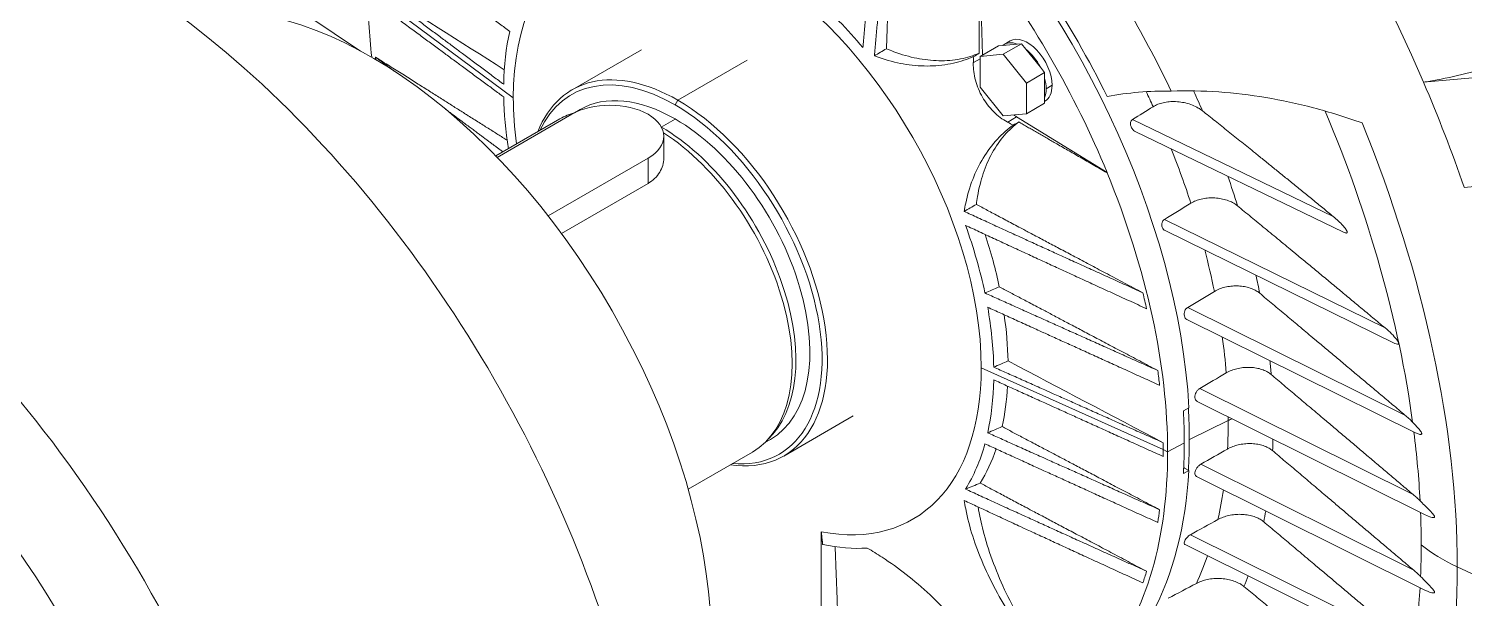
# Model space of a CAD drawing. Header units: millimetres. Extents: x -2122 to 22797, y 3569 to 89276.
# Drawn here: x 10057.3 to 10430.5, y 80286.1 to 80434.2 of the extents above; entities that cross this region are included whole.
import ezdxf

# ---------------------------------------------------------------- set-up
doc = ezdxf.new("R2010")
doc.units = ezdxf.units.MM
doc.header["$LTSCALE"] = 20
doc.layers.add('IA-TRAZ', color=8, linetype='Continuous', lineweight=5)

# ---------------------------------------------------------------- blocks, each defined once
blk = doc.blocks.new('A$C6cb7b9ed')
at = {"color": 0, "linetype": 'Continuous', "lineweight": 0, "extrusion": (2.77556e-16, 0.816497, 0.57735)}
for p, q in [((1638.67, 4485.59), (1673.8, 4461.97)), ((1834.67, 4487.88), (1835.47, 4460.94)), ((1713.52, 4449.81), (1676.71, 4477.13)), ((1834.87, 4460.59), (1839.61, 4463.33)), ((1839.61, 4463.33), (1840.71, 4463.43)), ((1840.71, 4463.43), (1844.51, 4463.77)), ((1840.88, 4461.13), (1845.62, 4463.87)), ((1841.09, 4463.69), (1842.65, 4464.59)), ((1844.51, 4463.77), (1845.62, 4463.87)), ((1845.62, 4463.87), (1846.72, 4462.49)), ((1746.85, 4462.31), (1728.82, 4451.9)), ((1774.33, 4459.58), (1756.3, 4449.17)), ((1834.87, 4459.92), (1833.1, 4458.99)), ((1834.87, 4460.59), (1840.88, 4461.13)), ((1834.87, 4452.58), (1834.87, 4460.59)), ((1840.88, 4461.13), (1846.89, 4453.65)), ((1846.72, 4462.49), (1850.53, 4457.76)), ((1846.89, 4453.65), (1851.63, 4456.39)), ((1850.53, 4457.76), (1851.63, 4456.39)), ((1851.63, 4456.39), (1851.63, 4454.92)), ((1950.1, 4453.87), (1978.6, 4456.42)), ((1840.88, 4445.1), (1834.87, 4452.58)), ((1846.89, 4453.65), (1846.89, 4445.64)), ((1851.63, 4454.92), (1851.63, 4449.85)), ((1852.02, 4452.16), (1853.57, 4453.06)), ((1755.6, 4447.95), (1756.3, 4449.17)), ((1846.89, 4445.64), (1851.63, 4448.38)), ((1851.63, 4449.85), (1851.63, 4448.38)), ((1851.63, 4448.87), (1851.7, 4448.91)), ((1725.65, 4444.32), (1708.97, 4434.69)), ((1709.33, 4434.32), (1728.73, 4445.52)), ((1730.85, 4446.75), (1729.42, 4445.93)), ((1846.89, 4445.64), (1840.88, 4445.1)), ((1844.35, 4444.89), (1842.08, 4443.44)), ((1844.35, 4444.89), (1867.88, 4430.35)), ((1755.6, 4444.29), (1751.99, 4442.21)), ((1926.62, 4418.97), (1874.47, 4444.16)), ((1929.33, 4414.88), (1875.18, 4441.04)), ((1752.63, 4439.8), (1752.63, 4434.1)), ((1748.53, 4434.09), (1722.55, 4419.09)), ((1748.53, 4434.09), (1748.53, 4427.56)), ((1867.88, 4430.35), (1867.84, 4430.33)), ((1726, 4414.55), (1748.53, 4427.56)), ((1989.21, 4429.08), (1960.7, 4426.53)), ((1940.12, 4389.98), (1882.74, 4418.17)), ((1942.64, 4385.96), (1882.95, 4415.28)), ((1948.03, 4362.71), (1888.61, 4392.17)), ((1945.27, 4367.34), (1888.83, 4395.32)), ((1835.15, 4379.59), (1882.47, 4358.33)), ((1947.46, 4346.63), (1891.97, 4374.26)), ((1950.53, 4341.38), (1891.27, 4370.88)), ((1801.82, 4367.09), (1783.79, 4356.68)), ((1889.15, 4369.23), (1887.7, 4368.44)), ((1780.96, 4362.4), (1779.93, 4361.24)), ((1889.24, 4361.01), (1899.35, 4365.91)), ((1780.35, 4361.01), (1778.92, 4360.19)), ((1883.58, 4357.75), (1887.94, 4360.13)), ((1775.65, 4357.72), (1758.97, 4348.09)), ((1882.47, 4358.33), (1883.58, 4357.75)), ((1887.7, 4352.11), (1889.15, 4352.9)), ((1887.77, 4353.43), (1888, 4353.56)), ((1889.15, 4352.9), (1888, 4353.56)), ((1950.45, 4321.82), (1891.09, 4351.38)), ((1947.58, 4326.98), (1892.22, 4354.54)), ((1793.57, 4336.98), (1793.57, 4283.36)), ((1945.57, 4308.4), (1889.5, 4336.2)), ((1947.82, 4304.03), (1888.12, 4333.63)), ((1958.88, 4327.83), (1980.75, 4317.61))]:
    blk.add_line(p, q, dxfattribs=at)
at = {"color": 0, "linetype": 'Continuous', "lineweight": 0}
for centre, major_axis, start_param, end_param in [((1793.46, 4425.74), (-132.44, 229.39), -1.775934, -0.840341), ((1785.29, 4421.02), (-73.6, 127.49), -2.288212, 0.018517), ((1774.33, 4414.7), (-43, 74.48), -2.356194, 0.785398), ((1786.71, 4421.84), (-87.01, 150.71), -1.70448, -1.437113), ((1779.67, 4417.78), (-73.5, 127.31), -1.798702, -1.342891), ((1779.64, 4417.76), (73.5, -127.31), -2.356194, -2.215463), ((1774.7, 4414.91), (-45.05, 78.02), -1.270221, -1.055208), ((1774.7, 4414.91), (45.05, -78.02), -2.579907, -2.378545), ((1779.59, 4417.73), (72.75, -126.01), -2.219651, -2.21441), ((1793.46, 4425.74), (-132.44, 229.39), -1.889257, -1.775934), ((1774.7, 4414.91), (45.05, -78.02), -2.333844, -2.159159), ((1774.33, 4414.7), (43, -74.48), -2.356194, -2.191239), ((1946.36, 4269.22), (-99.87, 172.98), -0.332403, -0.196481), ((1794.6, 4426.4), (-74.08, 128.3), -1.735819, -1.706611), ((1799.68, 4429.33), (-78.74, 136.38), -1.773384, -1.736902), ((1844.67, 4455.31), (6.5, -11.26), -0.896837, -0.820305), ((1791.7, 4424.72), (-111.59, 193.28), -2.1876, -1.78612), ((1791.38, 4424.54), (-118.44, 205.14), -2.356194, -1.805667), ((1794.6, 4426.4), (-74.08, 128.3), -1.922189, -1.817587), ((1779.64, 4417.76), (-73.5, 127.31), -2.356194, -1.798718), ((1799.68, 4429.33), (-78.74, 136.38), -1.945597, -1.891977), ((1774.7, 4414.91), (-45.05, 78.02), -2.086384, -1.871372), ((1777.87, 4416.74), (-45.44, 78.71), -2.087451, -1.922341), ((1794.6, 4426.4), (-74.08, 128.3), -2.093018, -2.012327), ((1799.68, 4429.33), (-78.74, 136.38), -2.10523, -2.071919), ((1779.59, 4417.73), (-72.75, 126.01), -2.064765, -2.033114), ((1774.7, 4414.91), (-45.05, 78.02), -2.333844, -2.132482), ((1777.87, 4416.74), (-45.44, 78.71), -2.332745, -2.177643), ((1794.6, 4426.4), (-74.08, 128.3), -2.256302, -2.183347), ((1799.68, 4429.33), (-78.74, 136.38), -2.258608, -2.231862), ((1774.33, 4414.7), (43, -74.48), -0.463594, 0.785398), ((1779.59, 4417.73), (-72.75, 126.01), -2.219651, -2.189132), ((1774.7, 4414.91), (-45.05, 78.02), -2.579907, -2.378545), ((1777.87, 4416.74), (-45.44, 78.71), -2.5766, -2.421712), ((1783.88, 4420.21), (-73.58, 127.44), -2.356194, -2.288188), ((1785.29, 4421.02), (-73.5, 127.31), -2.356194, -2.289424), ((1794.6, 4426.4), (-74.08, 128.3), -2.356194, -2.348395), ((1904.5, 4362.37), (-8, 0), -1.032155, -0.872665), ((1794.6, 4426.4), (-74.08, 128.3), -2.418525, -2.356194), ((1791.7, 4424.72), (-111.59, 193.28), -2.294392, -2.200741), ((1774.7, 4414.91), (45.05, -78.02), 0.300576, 0.515588), ((1777.87, 4416.74), (45.44, -78.71), 0.306616, 0.471366), ((1779.59, 4417.73), (-72.75, 126.01), -2.356194, -2.34111), ((1783.88, 4420.21), (-73.58, 127.44), -2.424201, -2.356194), ((1785.29, 4421.02), (-73.5, 127.31), -2.424274, -2.356194), ((1799.68, 4429.33), (-78.74, 136.38), -2.411216, -2.38732), ((1779.64, 4417.76), (73.5, -127.31), 0.227921, 0.785398), ((1779.59, 4417.73), (-72.75, 126.01), -2.371279, -2.356194), ((1785.29, 4421.02), (73.6, -127.49), -0.018517, 0.717415), ((1794.6, 4426.4), (-74.08, 128.3), -2.58406, -2.51185), ((1779.59, 4417.73), (-72.75, 126.01), -2.523257, -2.492738), ((1799.68, 4429.33), (-78.74, 136.38), -2.566685, -2.541936), ((1791.7, 4424.72), (-111.59, 193.28), -2.356194, -2.310828), ((1774.7, 4414.91), (45.05, -78.02), -0.478692, -0.28019), ((1791.7, 4424.72), (-111.59, 193.28), -2.402014, -2.356194), ((1990.34, 4350.27), (50, 0), -2.526323, -2.251475), ((1794.6, 4426.4), (74.08, -128.3), 0.38523, 0.463274), ((1779.59, 4417.73), (-72.75, 126.01), -2.679275, -2.647624), ((1799.68, 4429.33), (-78.74, 136.38), -2.727653, -2.699693), ((1791.38, 4424.54), (118.44, -205.14), 0.234871, 0.785398), ((1791.7, 4424.72), (-111.59, 193.28), -2.511738, -2.418481)]:
    blk.add_ellipse(centre, major_axis=major_axis, ratio=0.57735, start_param=start_param, end_param=end_param, dxfattribs=at)
at = {"color": 0, "linetype": 'Continuous', "lineweight": 0, "extrusion": (6.4674e-17, 1.65537e-16, -1)}
blk.add_ellipse((1606.02, 4317.52), major_axis=(-102.5, 177.54), ratio=0.57735, start_param=0, end_param=3.141593, dxfattribs=at)
at = {"color": 0, "linetype": 'Continuous', "lineweight": 0, "extrusion": (1.60822e-16, 2.21048e-16, -1)}
blk.add_ellipse((1676.73, 4358.35), major_axis=(-62.46, 108.18), ratio=0.57735, start_param=0.182797, end_param=2.958796, dxfattribs=at)
at = {"color": 0, "linetype": 'Continuous', "lineweight": 0, "extrusion": (-1.38778e-16, 2.4037e-16, -1)}
blk.add_ellipse((1786.71, 4421.84), major_axis=(73.59, -127.46), ratio=0.57735, start_param=-1.680444, end_param=-1.461149, dxfattribs=at)
at = {"color": 0, "linetype": 'Continuous', "lineweight": 0, "extrusion": (-7.95482e-17, 8.22703e-17, -1)}
blk.add_ellipse((1515.11, 4265.03), major_axis=(-102.5, 177.54), ratio=0.57735, start_param=-0.148371, end_param=3.289964, dxfattribs=at)
at = {"color": 0, "linetype": 'Continuous', "lineweight": 0, "extrusion": (3.69184e-17, 2.13611e-16, -1)}
blk.add_ellipse((1845.62, 4455.85), major_axis=(-4.52, 7.84), ratio=0.57735, start_param=-0.088627, end_param=0.612225, dxfattribs=at)
at = {"color": 0, "linetype": 'Continuous', "lineweight": 0, "extrusion": (-7.43708e-18, 1.23904e-16, -1)}
blk.add_ellipse((1847.17, 4456.75), major_axis=(-4.53, 7.84), ratio=0.57735, start_param=0, end_param=2.356194, dxfattribs=at)
at = {"color": 0, "linetype": 'Continuous', "lineweight": 0, "extrusion": (-8.58539e-17, 1.80799e-16, -1)}
blk.add_ellipse((3444.39, 5131.69), major_axis=(1115.1, 1862.54), ratio=0.626546, start_param=-2.274629, end_param=-2.273795, dxfattribs=at)
at = {"color": 0, "linetype": 'Continuous', "lineweight": 0, "extrusion": (5.20187e-17, 3.57053e-16, -1)}
blk.add_ellipse((1344.75, 9310.65), major_axis=(-3119.04, -5209.7), ratio=0.626546, start_param=-0.871385, end_param=-0.871072, dxfattribs=at)
at = {"color": 0, "linetype": 'Continuous', "lineweight": 0, "extrusion": (8.1274e-17, 3.03319e-16, -1)}
blk.add_ellipse((1845.62, 4455.85), major_axis=(4.52, -7.84), ratio=0.57735, start_param=-2.183022, end_param=-1.48217, dxfattribs=at)
at = {"color": 0, "linetype": 'Continuous', "lineweight": 0, "extrusion": (-5.55112e-17, 9.61481e-17, -1)}
blk.add_ellipse((1484.8, 4247.54), major_axis=(-102.5, 177.54), ratio=0.57735, start_param=0, end_param=3.141593, dxfattribs=at)
at = {"color": 0, "linetype": 'Continuous', "lineweight": 0, "extrusion": (5.17926e-17, -3.41963e-17, -1)}
blk.add_ellipse((1756.3, 4404.29), major_axis=(-27.49, 47.61), ratio=0.57735, start_param=-0.428706, end_param=0.785398, dxfattribs=at)
at = {"color": 0, "linetype": 'Continuous', "lineweight": 0, "extrusion": (3.31999e-17, 2.75563e-16, -1)}
blk.add_ellipse((1755.6, 4403.88), major_axis=(-26.99, 46.74), ratio=0.57735, start_param=-0.38618, end_param=0.785398, dxfattribs=at)
at = {"color": 0, "linetype": 'Continuous', "lineweight": 0, "extrusion": (2.49533e-16, 4.00463e-16, -1)}
blk.add_ellipse((1845.62, 4455.85), major_axis=(4.52, -7.84), ratio=0.57735, start_param=-1.135824, end_param=-0.785398, dxfattribs=at)
at = {"color": 0, "linetype": 'Continuous', "lineweight": 0, "extrusion": (-7.03853e-17, 3.43956e-16, -1)}
blk.add_ellipse((1845.62, 4455.85), major_axis=(4.52, -7.84), ratio=0.57735, start_param=-0.785398, end_param=-0.434972, dxfattribs=at)
at = {"color": 0, "linetype": 'Continuous', "lineweight": 0, "extrusion": (-1.11022e-16, 1.92296e-16, -1)}
for centre, major_axis, start_param, end_param in [((1847.17, 4456.75), (4.52, -7.84), -0.785398, 0), ((1755.6, 4403.88), (26.99, -46.74), -2.356194, 0.38618)]:
    blk.add_ellipse(centre, major_axis=major_axis, ratio=0.57735, start_param=start_param, end_param=end_param, dxfattribs=at)
at = {"color": 0, "linetype": 'Continuous', "lineweight": 0, "extrusion": (-6.04378e-17, 5.55112e-17, -1)}
blk.add_ellipse((1738.63, 4439.8), major_axis=(14, 0), ratio=0.57735, start_param=-2.356194, end_param=0.785398, dxfattribs=at)
at = {"color": 0, "linetype": 'Continuous', "lineweight": 0, "extrusion": (6.09555e-17, 2.27489e-16, -1)}
blk.add_ellipse((1755.6, 4403.88), major_axis=(-24.75, 42.87), ratio=0.57735, start_param=0, end_param=0.785398, dxfattribs=at)
at = {"color": 0, "linetype": 'Continuous', "lineweight": 0, "extrusion": (1.92296e-16, 1.11022e-16, -1)}
blk.add_ellipse((1756.3, 4404.29), major_axis=(27.49, -47.61), ratio=0.57735, start_param=-2.356194, end_param=0.428706, dxfattribs=at)
at = {"color": 0, "linetype": 'Continuous', "lineweight": 0, "extrusion": (4.0637e-17, 1.51659e-16, -1)}
blk.add_ellipse((1750.65, 4401.02), major_axis=(-25, 43.3), ratio=0.57735, start_param=0, end_param=0.14644, dxfattribs=at)
at = {"color": 0, "linetype": 'Continuous', "lineweight": 0, "extrusion": (2.81007e-16, 2.90437e-16, -1)}
blk.add_ellipse((1751.97, 4401.78), major_axis=(24.75, -42.87), ratio=0.57735, start_param=-2.354908, end_param=-0.190621, dxfattribs=at)
at = {"color": 0, "linetype": 'Continuous', "lineweight": 0, "extrusion": (2.77289e-16, 3.52389e-16, -1)}
blk.add_ellipse((1750.65, 4401.02), major_axis=(25, -43.3), ratio=0.57735, start_param=-2.302591, end_param=0, dxfattribs=at)
at = {"color": 0, "linetype": 'Continuous', "lineweight": 0, "extrusion": (1.33067e-16, 2.69122e-16, -1)}
blk.add_ellipse((1755.6, 4403.88), major_axis=(24.75, -42.87), ratio=0.57735, start_param=-2.356194, end_param=0, dxfattribs=at)
at = {"color": 0, "linetype": 'Continuous', "lineweight": 0, "extrusion": (-7.89067e-17, -5.677e-17, -1)}
blk.add_ellipse((3230.29, 5502.51), major_axis=(-2170.56, -34.44), ratio=0.626546, start_param=-0.867797, end_param=-0.866964, dxfattribs=at)
at = {"color": 0, "linetype": 'Continuous', "lineweight": 0, "extrusion": (5.8066e-17, 1.67476e-16, -1)}
blk.add_ellipse((5799.56, 1594.68), major_axis=(6071.26, 96.32), ratio=0.626546, start_param=-2.27052, end_param=-2.270207, dxfattribs=at)
at = {"color": 0, "linetype": 'Continuous', "lineweight": 0, "extrusion": (5.35184e-17, 3.51393e-16, -1)}
blk.add_ellipse((1515.11, 4265.03), major_axis=(82.12, -142.23), ratio=0.57735, start_param=-2.533293, end_param=-0.608299, dxfattribs=at)
at = {"color": 0, "linetype": 'Continuous', "lineweight": 0, "extrusion": (1.53385e-16, 3.44952e-16, -1)}
blk.add_ellipse((1888, 4356.01), major_axis=(-1.5, 2.6), ratio=0.57735, start_param=-2.356194, end_param=-2.253212, dxfattribs=at)
at = {"color": 0, "linetype": 'Continuous', "lineweight": 0, "extrusion": (4.90185e-17, 5.66522e-17, -1)}
blk.add_ellipse((-1317.36, 7175.15), major_axis=(-5782.55, -132.87), ratio=0.592266, start_param=-2.133676, end_param=-2.132882, dxfattribs=at)
at = {"color": 0, "linetype": 'Continuous', "lineweight": 0, "extrusion": (-1.74186e-16, 9.85825e-17, -1)}
blk.add_ellipse((-3071.46, 8166.37), major_axis=(-8114.45, -593.32), ratio=0.629512, start_param=-2.182023, end_param=-2.180887, dxfattribs=at)
at = {"color": 0, "linetype": 'Continuous', "lineweight": 0}
for points, weights in [([(1804.38, 4462.85), (1806.12, 4482.53), (1809.15, 4514.46)], [1.02398670599, 1.05088089907, 1.00948827975]), ([(1812.26, 4511.53), (1809.14, 4480.27), (1807.36, 4460.73)], [1.0097875089, 1.05148570206, 1.02703000675]), ([(1810.51, 4462.56), (1811.15, 4481.46), (1812.26, 4511.53)], [1.55604737091, 1.36169026212, 1.11827913426]), ([(1712.58, 4467.09), (1699.21, 4476.89), (1677.66, 4492.75)], [1.02015476917, 1.04456733464, 1.00854929074]), ([(1834.58, 4461.41), (1834.58, 4473.4), (1834.63, 4487.86)], [1.22573041279, 1.1653041114, 1.09279132324]), ([(1676.72, 4478.92), (1697.9, 4463.11), (1711.01, 4453.32)], [1.00831758383, 1.04305197647, 1.01927741037]), ([(1711.01, 4450.03), (1697.9, 4459.71), (1676.72, 4475.33)], [1.01927740831, 1.04305197205, 1.00831758305]), ([(1677.66, 4460.41), (1680.26, 4458.47), (1682.71, 4456.65)], [1.00854929074, 1.01275832559, 1.01614211759]), ([(1677.66, 4460.41), (1698.32, 4447.35), (1711.9, 4438.78)], [1.13684153643, 1.39134554108, 1.62771953098]), ([(1695.92, 4446.83), (1704.2, 4440.67), (1710.81, 4435.76)], [1.02892701985, 1.03277924047, 1.02301539574]), ([(1892.65, 4446.42), (1907.5, 4434.62), (1926.62, 4418.97)], [1.00647654513, 1.02434362774, 1.01779204941]), ([(1867.84, 4430.33), (1855.3, 4437.52), (1844.91, 4443.52)], [1.09279132324, 1.1653041114, 1.22573041279]), ([(1877.15, 4399.12), (1850.56, 4413.2), (1833.88, 4422.1)], [1.11827332845, 1.36168319261, 1.55603929237]), ([(1830.71, 4420.28), (1848.53, 4412.05), (1877.15, 4399.12)], [1.02703000675, 1.05148570206, 1.0097875089]), ([(1901.77, 4421.71), (1917.97, 4408.44), (1940.12, 4389.98)], [1.0060794565, 1.02701942803, 1.01764376316]), ([(1878.14, 4394.97), (1848.98, 4408.3), (1831.06, 4416.65)], [1.00948827975, 1.05088089907, 1.02398670599]), ([(1839.83, 4400.67), (1855.66, 4392.3), (1881.04, 4378.91)], [1.67257385378, 1.41711686112, 1.13360683082]), ([(1836.09, 4399.06), (1853.25, 4391.34), (1881.04, 4378.91)], [1.02057939411, 1.04530876691, 1.00866391237]), ([(1907.54, 4398.99), (1923.33, 4385.79), (1945.27, 4367.34)], [1.00552478769, 1.02548403983, 1.01587946794]), ([(1881.52, 4375.06), (1853.89, 4387.59), (1836.81, 4395.36)], [1.00854929074, 1.04456733463, 1.02015476916]), ([(1838.38, 4379.78), (1855.24, 4372.27), (1882.46, 4360.13)], [1.0192774102, 1.04305197607, 1.00831758376]), ([(1910.5, 4377.87), (1925.92, 4364.85), (1947.46, 4346.63)], [1.00521558592, 1.02438309485, 1.01489578108]), ([(1882.46, 4356.55), (1855.24, 4368.86), (1838.38, 4376.49)], [1.0083175824, 1.04305196836, 1.01927740657]), ([(1836.81, 4362.72), (1853.89, 4355.06), (1881.52, 4342.71)], [1.02015476917, 1.04456733464, 1.00854929074]), ([(1840.58, 4364.31), (1856.31, 4356), (1881.52, 4342.71)], [1.69683317318, 1.42876246352, 1.13683836935]), ([(1881.04, 4339.4), (1853.25, 4352.02), (1836.09, 4359.85)], [1.00866391237, 1.04530876691, 1.02057939411]), ([(1947.58, 4326.98), (1926.17, 4345.1), (1910.86, 4358.07)], [1.01479547835, 1.0242056942, 1.00517440524]), ([(1831.06, 4348.08), (1848.98, 4339.85), (1878.14, 4326.7)], [1.02398670599, 1.05088089907, 1.00948827975]), ([(1878.14, 4326.7), (1851.5, 4340.79), (1834.91, 4349.62)], [1.12076598258, 1.37430236857, 1.58135107622]), ([(1877.15, 4323.69), (1848.53, 4336.8), (1830.71, 4345.13)], [1.0097875089, 1.05148570206, 1.02703000675]), ([(1793.93, 4333.68), (1793.74, 4335.37), (1793.57, 4336.98)], [1.0344319378, 1.02976305112, 1.02450378908]), ([(1945.57, 4308.4), (1924.03, 4326.59), (1908.57, 4339.59)], [1.01557219491, 1.02494393883, 1.00538224987]), ([(1798.95, 4286.69), (1797.84, 4315.3), (1797.17, 4333.1)], [1.10688141585, 1.38256247884, 1.62769767031]), ([(1940.56, 4291.79), (1919.07, 4309.8), (1903.44, 4322.75)], [1.0171122825, 1.02612438332, 1.00589557745])]:
    blk.add_rational_spline(points, weights, degree=2, dxfattribs=at)
for points in [[(1676.72, 4478.92), (1688.2, 4471.65), (1699.69, 4464.39), (1711.17, 4457.12)], [(1810.51, 4462.56), (1809.46, 4461.95), (1808.41, 4461.34), (1807.36, 4460.73)], [(1874.47, 4444.16), (1876.26, 4445.28), (1878.05, 4446.39), (1879.83, 4447.5)], [(1830.71, 4420.28), (1831.77, 4420.88), (1832.82, 4421.49), (1833.88, 4422.1)], [(1882.74, 4418.17), (1885.04, 4419.58), (1887.34, 4420.98), (1889.64, 4422.39)], [(1836.09, 4399.06), (1837.34, 4399.6), (1838.58, 4400.13), (1839.83, 4400.67)], [(1888.83, 4395.32), (1891.14, 4396.7), (1893.44, 4398.08), (1895.75, 4399.46)], [(1838.38, 4379.78), (1839.63, 4380.32), (1840.87, 4380.85), (1842.12, 4381.39)], [(1842.12, 4381.39), (1855.56, 4374.3), (1869.01, 4367.22), (1882.46, 4360.13)], [(1891.97, 4374.26), (1894.26, 4375.6), (1896.55, 4376.94), (1898.83, 4378.28)], [(1836.81, 4362.72), (1838.07, 4363.25), (1839.32, 4363.78), (1840.58, 4364.31)], [(1899.15, 4358.5), (1896.84, 4357.18), (1894.53, 4355.86), (1892.22, 4354.54)], [(1896.65, 4340.15), (1894.27, 4338.83), (1891.88, 4337.52), (1889.5, 4336.2)]]:
    blk.add_open_spline(points, degree=3, dxfattribs=at)
for points, knots in [([(1950.1, 4453.87), (1951.23, 4454.04), (1952.44, 4454.24), (1956.41, 4454.98), (1959.37, 4455.66), (1965.03, 4457.12), (1968.25, 4458.05), (1974.89, 4460.17), (1978.31, 4461.35), (1984.59, 4463.69), (1988.05, 4465.05), (1994.24, 4467.68), (1997, 4468.91), (1999.54, 4470.1)], [25.025987, 25.025987, 25.025987, 25.025987, 25.491761, 25.491761, 26.511812, 26.511812, 27.53036, 27.53036, 28.548909, 28.548909, 29.566813, 29.566813, 30.401028, 30.401028, 30.401028, 30.401028]), ([(1807.36, 4460.73), (1808.03, 4460.47), (1808.7, 4460.24), (1811.53, 4459.31), (1813.64, 4458.81), (1817.67, 4458.19), (1819.76, 4458.03), (1823.9, 4458.13), (1825.96, 4458.38), (1829.76, 4459.24), (1831.52, 4459.82), (1833.18, 4460.55)], [8.690281, 8.690281, 8.690281, 8.690281, 8.940806, 8.940806, 9.750513, 9.750513, 10.568728, 10.568728, 11.386943, 11.386943, 12.141984, 12.141984, 12.141984, 12.141984]), ([(1810.51, 4462.56), (1811.15, 4462.29), (1811.79, 4462.04), (1814.49, 4461.03), (1816.49, 4460.47), (1820.29, 4459.71), (1822.23, 4459.48), (1826.07, 4459.41), (1827.97, 4459.57), (1831.47, 4460.26), (1833.08, 4460.76), (1834.58, 4461.41)], [8.673313, 8.673313, 8.673313, 8.673313, 8.92217, 8.92217, 9.73294, 9.73294, 10.544635, 10.544635, 11.35633, 11.35633, 12.107307, 12.107307, 12.107307, 12.107307]), ([(1842.08, 4443.44), (1842.01, 4443.47), (1841.94, 4443.51), (1840.69, 4444.18), (1839.45, 4445.09), (1837.22, 4447.33), (1836.23, 4448.66), (1834.69, 4451.32), (1834.04, 4452.84), (1833.22, 4455.89), (1833.04, 4457.42), (1833.09, 4458.83), (1833.09, 4458.91), (1833.1, 4458.99)], [-2.798379, -2.798379, -2.798379, -2.798379, -2.771358, -2.771358, -2.310356, -2.310356, -1.849353, -1.849353, -1.38835, -1.38835, -0.927348, -0.927348, -0.900327, -0.900327, -0.900327, -0.900327]), ([(1879.83, 4447.5), (1880.02, 4447.62), (1880.22, 4447.73), (1880.84, 4448.04), (1881.28, 4448.21), (1882.17, 4448.49), (1882.69, 4448.61), (1883.76, 4448.77), (1884.31, 4448.82), (1885.37, 4448.84), (1885.98, 4448.81), (1887.18, 4448.68), (1887.76, 4448.58), (1888.85, 4448.32), (1889.46, 4448.13), (1890.59, 4447.68), (1891.12, 4447.42), (1891.94, 4446.94), (1892.31, 4446.69), (1892.65, 4446.42)], [2.689703, 2.689703, 2.689703, 2.689703, 2.761038, 2.761038, 2.89995, 2.89995, 3.049781, 3.049781, 3.199612, 3.199612, 3.368977, 3.368977, 3.538343, 3.538343, 3.728583, 3.728583, 3.918823, 3.918823, 4.074757, 4.074757, 4.074757, 4.074757]), ([(1884.54, 4451.54), (1888.6, 4451.7), (1892.74, 4451.63), (1904.98, 4450.77), (1913.24, 4449.37), (1925.71, 4446.1), (1929.94, 4444.78), (1934.13, 4443.3)], [-98.863434, -98.863434, -98.863434, -98.863434, -97.256079, -97.256079, -94.177494, -94.177494, -92.591386, -92.591386, -92.591386, -92.591386]), ([(1843.47, 4442.73), (1842.01, 4441.66), (1840.62, 4440.43), (1837.97, 4437.57), (1836.73, 4435.91), (1834.58, 4432.37), (1833.67, 4430.49), (1832.19, 4426.68), (1831.57, 4424.6), (1830.96, 4421.69), (1830.83, 4420.99), (1830.71, 4420.28)], [0.881389, 0.881389, 0.881389, 0.881389, 1.63643, 1.63643, 2.454645, 2.454645, 3.27286, 3.27286, 4.082567, 4.082567, 4.333092, 4.333092, 4.333092, 4.333092]), ([(1844.91, 4443.52), (1843.59, 4442.54), (1842.36, 4441.39), (1840.02, 4438.71), (1838.93, 4437.15), (1837.07, 4433.78), (1836.29, 4431.99), (1835.05, 4428.32), (1834.54, 4426.3), (1834.06, 4423.47), (1833.96, 4422.79), (1833.88, 4422.1)], [0.872413, 0.872413, 0.872413, 0.872413, 1.62339, 1.62339, 2.435085, 2.435085, 3.24678, 3.24678, 4.05755, 4.05755, 4.306406, 4.306406, 4.306406, 4.306406]), ([(1875.18, 4441.04), (1875.03, 4441.11), (1874.89, 4441.21), (1874.55, 4441.5), (1874.38, 4441.72), (1874.12, 4442.21), (1874.03, 4442.47), (1873.95, 4442.95), (1873.94, 4443.17), (1874.01, 4443.54), (1874.07, 4443.69), (1874.19, 4443.9), (1874.25, 4443.97), (1874.36, 4444.08), (1874.41, 4444.12), (1874.47, 4444.16)], [0.1078413, 0.1078413, 0.1078413, 0.1078413, 0.1644445, 0.1644445, 0.2497114, 0.2497114, 0.3314216, 0.3314216, 0.39639, 0.39639, 0.44705, 0.44705, 0.4755855, 0.4755855, 0.5004736, 0.5004736, 0.5004736, 0.5004736]), ([(1748.53, 4427.56), (1749.15, 4427.92), (1749.74, 4428.35), (1750.76, 4429.31), (1751.21, 4429.86), (1752.28, 4431.58), (1752.63, 4432.88), (1752.63, 4434.1)], [-4.243466, -4.243466, -4.243466, -4.243466, -3.97822, -3.97822, -3.712974, -3.712974, -3.182481, -3.182481, -3.182481, -3.182481]), ([(1889.64, 4422.39), (1889.84, 4422.51), (1890.06, 4422.63), (1890.71, 4422.95), (1891.17, 4423.13), (1892.06, 4423.41), (1892.58, 4423.54), (1893.63, 4423.72), (1894.17, 4423.77), (1895.19, 4423.81), (1895.76, 4423.79), (1896.87, 4423.69), (1897.41, 4423.6), (1898.41, 4423.38), (1898.94, 4423.22), (1899.94, 4422.84), (1900.41, 4422.61), (1901.14, 4422.18), (1901.47, 4421.95), (1901.77, 4421.71)], [2.55349, 2.55349, 2.55349, 2.55349, 2.629876, 2.629876, 2.77386, 2.77386, 2.921994, 2.921994, 3.070129, 3.070129, 3.227032, 3.227032, 3.383936, 3.383936, 3.550887, 3.550887, 3.717838, 3.717838, 3.859273, 3.859273, 3.859273, 3.859273]), ([(1926.62, 4418.97), (1927.56, 4418.2), (1928.47, 4417.35), (1929.36, 4416.36), (1929.66, 4416.01), (1929.99, 4415.54), (1930.08, 4415.4), (1930.19, 4415.19), (1930.22, 4415.11), (1930.26, 4414.99), (1930.27, 4414.94), (1930.28, 4414.85), (1930.28, 4414.82), (1930.27, 4414.76), (1930.25, 4414.73), (1930.2, 4414.68), (1930.16, 4414.66), (1930.01, 4414.64), (1929.88, 4414.67), (1929.62, 4414.75), (1929.47, 4414.81), (1929.33, 4414.88)], [-1.549919, -1.549919, -1.549919, -1.549919, -0.971197, -0.971197, -0.793161, -0.793161, -0.731802, -0.731802, -0.698645, -0.698645, -0.67686, -0.67686, -0.6574, -0.6574, -0.633993, -0.633993, -0.594334, -0.594334, -0.503077, -0.503077, -0.402393, -0.402393, -0.402393, -0.402393]), ([(1882.95, 4415.28), (1882.79, 4415.36), (1882.66, 4415.46), (1882.4, 4415.75), (1882.29, 4415.93), (1882.14, 4416.34), (1882.09, 4416.56), (1882.08, 4416.98), (1882.11, 4417.18), (1882.21, 4417.53), (1882.28, 4417.68), (1882.43, 4417.89), (1882.49, 4417.97), (1882.62, 4418.08), (1882.68, 4418.13), (1882.74, 4418.17)], [0.1042868, 0.1042868, 0.1042868, 0.1042868, 0.1659121, 0.1659121, 0.2351603, 0.2351603, 0.3034558, 0.3034558, 0.3624167, 0.3624167, 0.4136599, 0.4136599, 0.4443515, 0.4443515, 0.4709929, 0.4709929, 0.4709929, 0.4709929]), ([(1895.75, 4399.46), (1895.96, 4399.59), (1896.19, 4399.71), (1896.86, 4400.04), (1897.33, 4400.22), (1898.23, 4400.51), (1898.74, 4400.63), (1899.79, 4400.82), (1900.33, 4400.87), (1901.32, 4400.92), (1901.87, 4400.91), (1902.94, 4400.83), (1903.46, 4400.74), (1904.4, 4400.54), (1904.9, 4400.4), (1905.83, 4400.04), (1906.27, 4399.83), (1906.95, 4399.44), (1907.26, 4399.22), (1907.54, 4398.99)], [2.481211, 2.481211, 2.481211, 2.481211, 2.560562, 2.560562, 2.707539, 2.707539, 2.855161, 2.855161, 3.002783, 3.002783, 3.153365, 3.153365, 3.303947, 3.303947, 3.45862, 3.45862, 3.613293, 3.613293, 3.7468, 3.7468, 3.7468, 3.7468]), ([(1888.61, 4392.17), (1888.6, 4392.18), (1888.59, 4392.18), (1888.43, 4392.27), (1888.29, 4392.39), (1888.07, 4392.7), (1887.99, 4392.89), (1887.89, 4393.31), (1887.88, 4393.53), (1887.93, 4393.97), (1887.98, 4394.19), (1888.14, 4394.57), (1888.24, 4394.75), (1888.43, 4394.99), (1888.51, 4395.08), (1888.67, 4395.22), (1888.75, 4395.27), (1888.83, 4395.32)], [0.1192399, 0.1192399, 0.1192399, 0.1192399, 0.1239187, 0.1239187, 0.1942486, 0.1942486, 0.2658235, 0.2658235, 0.3367718, 0.3367718, 0.4019591, 0.4019591, 0.462686, 0.462686, 0.4996676, 0.4996676, 0.5316829, 0.5316829, 0.5316829, 0.5316829]), ([(1940.12, 4389.98), (1940.68, 4389.52), (1941.27, 4388.99), (1942.33, 4387.92), (1942.75, 4387.45), (1943.19, 4386.87), (1943.33, 4386.67), (1943.49, 4386.39), (1943.54, 4386.3), (1943.6, 4386.15), (1943.62, 4386.09), (1943.64, 4385.98), (1943.64, 4385.94), (1943.64, 4385.87), (1943.63, 4385.84), (1943.6, 4385.78), (1943.57, 4385.76), (1943.48, 4385.71), (1943.41, 4385.71), (1943.13, 4385.74), (1942.86, 4385.85), (1942.66, 4385.95), (1942.65, 4385.95), (1942.64, 4385.96)], [-1.2042893, -1.2042893, -1.2042893, -1.2042893, -0.9920471, -0.9920471, -0.8001138, -0.8001138, -0.7228067, -0.7228067, -0.6893361, -0.6893361, -0.667435, -0.667435, -0.6504786, -0.6504786, -0.6331614, -0.6331614, -0.6081065, -0.6081065, -0.5581762, -0.5581762, -0.4164356, -0.4164356, -0.4087245, -0.4087245, -0.4087245, -0.4087245]), ([(1898.83, 4378.28), (1899.05, 4378.4), (1899.28, 4378.53), (1899.97, 4378.86), (1900.45, 4379.04), (1901.36, 4379.32), (1901.87, 4379.45), (1902.92, 4379.63), (1903.46, 4379.69), (1904.44, 4379.74), (1904.98, 4379.73), (1906.04, 4379.65), (1906.55, 4379.57), (1907.47, 4379.37), (1907.95, 4379.24), (1908.85, 4378.9), (1909.27, 4378.7), (1909.92, 4378.31), (1910.23, 4378.1), (1910.5, 4377.87)], [2.447548, 2.447548, 2.447548, 2.447548, 2.528401, 2.528401, 2.676914, 2.676914, 2.824842, 2.824842, 2.972771, 2.972771, 3.120874, 3.120874, 3.268978, 3.268978, 3.417915, 3.417915, 3.566853, 3.566853, 3.696505, 3.696505, 3.696505, 3.696505]), ([(1891.27, 4370.88), (1891.25, 4370.89), (1891.22, 4370.91), (1891.06, 4371.01), (1890.94, 4371.14), (1890.76, 4371.46), (1890.71, 4371.65), (1890.67, 4372.09), (1890.69, 4372.32), (1890.81, 4372.79), (1890.89, 4373.01), (1891.12, 4373.44), (1891.26, 4373.63), (1891.58, 4373.99), (1891.77, 4374.14), (1891.97, 4374.26)], [0.1345396, 0.1345396, 0.1345396, 0.1345396, 0.1466204, 0.1466204, 0.2220951, 0.2220951, 0.2993313, 0.2993313, 0.3763462, 0.3763462, 0.4499449, 0.4499449, 0.5209651, 0.5209651, 0.598949, 0.598949, 0.598949, 0.598949]), ([(1945.27, 4367.34), (1945.6, 4367.06), (1945.94, 4366.76), (1946.6, 4366.14), (1946.94, 4365.82), (1947.27, 4365.48)], [-0.3446529, -0.3446529, -0.3446529, -0.3446529, -0.1721189, -0.1721189, -0.000001, -0.000001, -0.000001, -0.000001]), ([(1947.27, 4365.48), (1948.01, 4364.71), (1948.71, 4363.97), (1949.27, 4363.25), (1949.39, 4363.09), (1949.53, 4362.86), (1949.57, 4362.79), (1949.62, 4362.67), (1949.63, 4362.62), (1949.65, 4362.53), (1949.65, 4362.5), (1949.64, 4362.44), (1949.63, 4362.41), (1949.6, 4362.36), (1949.57, 4362.34), (1949.47, 4362.29), (1949.39, 4362.29), (1949.11, 4362.29), (1948.83, 4362.37), (1948.36, 4362.55), (1948.19, 4362.63), (1948.03, 4362.71)], [0.000001, 0.000001, 0.000001, 0.000001, 0.385459, 0.385459, 0.489763, 0.489763, 0.535178, 0.535178, 0.564876, 0.564876, 0.588345, 0.588345, 0.61296, 0.61296, 0.650594, 0.650594, 0.731892, 0.731892, 0.941601, 0.941601, 1.048909, 1.048909, 1.048909, 1.048909]), ([(1910.86, 4358.07), (1910.59, 4358.3), (1910.29, 4358.5), (1909.64, 4358.89), (1909.22, 4359.09), (1908.32, 4359.42), (1907.85, 4359.56), (1906.93, 4359.76), (1906.41, 4359.84), (1905.35, 4359.92), (1904.81, 4359.93), (1903.82, 4359.88), (1903.28, 4359.83), (1902.22, 4359.65), (1901.7, 4359.52), (1900.79, 4359.25), (1900.3, 4359.07), (1899.61, 4358.74), (1899.37, 4358.62), (1899.15, 4358.5)], [1.057206, 1.057206, 1.057206, 1.057206, 1.186166, 1.186166, 1.33434, 1.33434, 1.482514, 1.482514, 1.63125, 1.63125, 1.779985, 1.779985, 1.928982, 1.928982, 2.077978, 2.077978, 2.226813, 2.226813, 2.307949, 2.307949, 2.307949, 2.307949]), ([(1892.22, 4354.54), (1892.03, 4354.43), (1891.85, 4354.29), (1891.5, 4353.97), (1891.34, 4353.78), (1891.06, 4353.37), (1890.94, 4353.15), (1890.76, 4352.72), (1890.71, 4352.5), (1890.67, 4352.09), (1890.69, 4351.91), (1890.81, 4351.62), (1890.89, 4351.5), (1891.03, 4351.41), (1891.06, 4351.39), (1891.09, 4351.38)], [0, 0, 0, 0, 0.073254, 0.073254, 0.1466204, 0.1466204, 0.2220951, 0.2220951, 0.2993313, 0.2993313, 0.3763462, 0.3763462, 0.4499449, 0.4499449, 0.4654426, 0.4654426, 0.4654426, 0.4654426]), ([(1830.71, 4345.13), (1830.83, 4344.4), (1830.96, 4343.66), (1831.57, 4340.53), (1832.19, 4338.15), (1833.67, 4333.51), (1834.58, 4331.06), (1836.73, 4326.07), (1837.97, 4323.53), (1840.62, 4318.7), (1842.01, 4316.41), (1843.47, 4314.19)], [8.690281, 8.690281, 8.690281, 8.690281, 8.940806, 8.940806, 9.750513, 9.750513, 10.568728, 10.568728, 11.386943, 11.386943, 12.141984, 12.141984, 12.141984, 12.141984]), ([(1947.46, 4346.63), (1947.75, 4346.38), (1948.05, 4346.13), (1948.63, 4345.6), (1948.92, 4345.32), (1949.21, 4345.03)], [-0.3020572, -0.3020572, -0.3020572, -0.3020572, -0.1509579, -0.1509579, -0.000001, -0.000001, -0.000001, -0.000001]), ([(1949.21, 4345.03), (1949.98, 4344.28), (1950.72, 4343.55), (1951.8, 4342.44), (1952.24, 4341.99), (1952.65, 4341.49), (1952.76, 4341.35), (1952.88, 4341.16), (1952.91, 4341.09), (1952.95, 4341), (1952.97, 4340.96), (1952.98, 4340.89), (1952.98, 4340.86), (1952.98, 4340.81), (1952.97, 4340.79), (1952.94, 4340.74), (1952.92, 4340.72), (1952.85, 4340.68), (1952.78, 4340.67), (1952.52, 4340.65), (1952.26, 4340.71), (1951.65, 4340.88), (1951.12, 4341.08), (1950.53, 4341.38)], [0.000001, 0.000001, 0.000001, 0.000001, 0.399824, 0.399824, 0.710501, 0.710501, 0.823837, 0.823837, 0.872543, 0.872543, 0.900967, 0.900967, 0.925929, 0.925929, 0.951281, 0.951281, 0.988697, 0.988697, 1.063864, 1.063864, 1.275185, 1.275185, 1.691043, 1.691043, 1.691043, 1.691043]), ([(1834.34, 4343.44), (1834.69, 4341.34), (1835.14, 4339.24), (1836.29, 4334.8), (1837.07, 4332.28), (1838.93, 4327.14), (1840.02, 4324.51), (1842.36, 4319.52), (1843.59, 4317.13), (1844.91, 4314.83)], [9.039664, 9.039664, 9.039664, 9.039664, 9.73294, 9.73294, 10.544635, 10.544635, 11.35633, 11.35633, 12.107307, 12.107307, 12.107307, 12.107307]), ([(1908.57, 4339.59), (1908.3, 4339.83), (1907.99, 4340.04), (1907.32, 4340.43), (1906.89, 4340.64), (1905.97, 4340.99), (1905.48, 4341.13), (1904.55, 4341.33), (1904.02, 4341.42), (1902.93, 4341.51), (1902.38, 4341.53), (1901.37, 4341.49), (1900.82, 4341.44), (1899.74, 4341.27), (1899.21, 4341.15), (1898.28, 4340.88), (1897.8, 4340.7), (1897.1, 4340.39), (1896.87, 4340.27), (1896.65, 4340.15)], [1.061406, 1.061406, 1.061406, 1.061406, 1.192799, 1.192799, 1.345119, 1.345119, 1.49744, 1.49744, 1.650047, 1.650047, 1.802655, 1.802655, 1.953608, 1.953608, 2.10456, 2.10456, 2.252518, 2.252518, 2.332722, 2.332722, 2.332722, 2.332722]), ([(1889.5, 4336.2), (1889.35, 4336.12), (1889.2, 4336.02), (1888.89, 4335.76), (1888.73, 4335.61), (1888.43, 4335.27), (1888.29, 4335.08), (1888.07, 4334.72), (1887.99, 4334.53), (1887.89, 4334.2), (1887.88, 4334.05), (1887.93, 4333.81), (1887.98, 4333.72), (1888.08, 4333.65), (1888.1, 4333.64), (1888.12, 4333.63)], [0, 0, 0, 0, 0.0570316, 0.0570316, 0.1239187, 0.1239187, 0.1942486, 0.1942486, 0.2658235, 0.2658235, 0.3367718, 0.3367718, 0.4019591, 0.4019591, 0.415515, 0.415515, 0.415515, 0.415515]), ([(1833.18, 4308.25), (1831.52, 4310.36), (1829.76, 4312.43), (1825.96, 4316.59), (1823.9, 4318.66), (1819.76, 4322.5), (1817.67, 4324.27), (1813.64, 4327.44), (1811.53, 4328.96), (1808.1, 4331.2), (1806.81, 4331.99), (1805.53, 4332.74)], [0.881389, 0.881389, 0.881389, 0.881389, 1.63643, 1.63643, 2.454645, 2.454645, 3.27286, 3.27286, 4.082567, 4.082567, 4.559421, 4.559421, 4.559421, 4.559421]), ([(1949.35, 4325.35), (1949.05, 4325.65), (1948.76, 4325.93), (1948.17, 4326.46), (1947.87, 4326.73), (1947.58, 4326.98)], [-0.3064472, -0.3064472, -0.3064472, -0.3064472, -0.1533089, -0.1533089, 0, 0, 0, 0]), ([(1950.45, 4321.82), (1950.76, 4321.66), (1951.06, 4321.53), (1951.8, 4321.24), (1952.24, 4321.11), (1952.65, 4321.07), (1952.76, 4321.07), (1952.88, 4321.11), (1952.91, 4321.13), (1952.95, 4321.17), (1952.97, 4321.2), (1952.98, 4321.25), (1952.98, 4321.27), (1952.98, 4321.33), (1952.97, 4321.36), (1952.94, 4321.44), (1952.92, 4321.49), (1952.85, 4321.63), (1952.78, 4321.73), (1952.52, 4322.08), (1952.26, 4322.38), (1951.39, 4323.32), (1950.38, 4324.32), (1949.35, 4325.35)], [0.223583, 0.223583, 0.223583, 0.223583, 0.399824, 0.399824, 0.710501, 0.710501, 0.823837, 0.823837, 0.872543, 0.872543, 0.900967, 0.900967, 0.925929, 0.925929, 0.951281, 0.951281, 0.988697, 0.988697, 1.063864, 1.063864, 1.275185, 1.275185, 1.958403, 1.958403, 1.958403, 1.958403]), ([(1903.44, 4322.75), (1903.14, 4323), (1902.82, 4323.22), (1902.11, 4323.63), (1901.66, 4323.85), (1900.68, 4324.23), (1900.16, 4324.39), (1899.17, 4324.61), (1898.62, 4324.71), (1897.48, 4324.82), (1896.9, 4324.85), (1895.85, 4324.82), (1895.29, 4324.78), (1894.19, 4324.63), (1893.64, 4324.51), (1892.7, 4324.26), (1892.22, 4324.09), (1891.53, 4323.79), (1891.3, 4323.68), (1891.08, 4323.57)], [1.078208, 1.078208, 1.078208, 1.078208, 1.215798, 1.215798, 1.378313, 1.378313, 1.540827, 1.540827, 1.701431, 1.701431, 1.862035, 1.862035, 2.016155, 2.016155, 2.170275, 2.170275, 2.316008, 2.316008, 2.393905, 2.393905, 2.393905, 2.393905])]:
    blk.add_open_spline(points, degree=3, knots=knots, dxfattribs=at)

msp = doc.modelspace()

# ---------------------------------------------------------------- block references
at = {"layer": 'IA-TRAZ'}
msp.add_blockref('A$C6cb7b9ed', (8469.77, 75966.46, 10192.11), dxfattribs=at)

doc.saveas('drawing.dxf')
